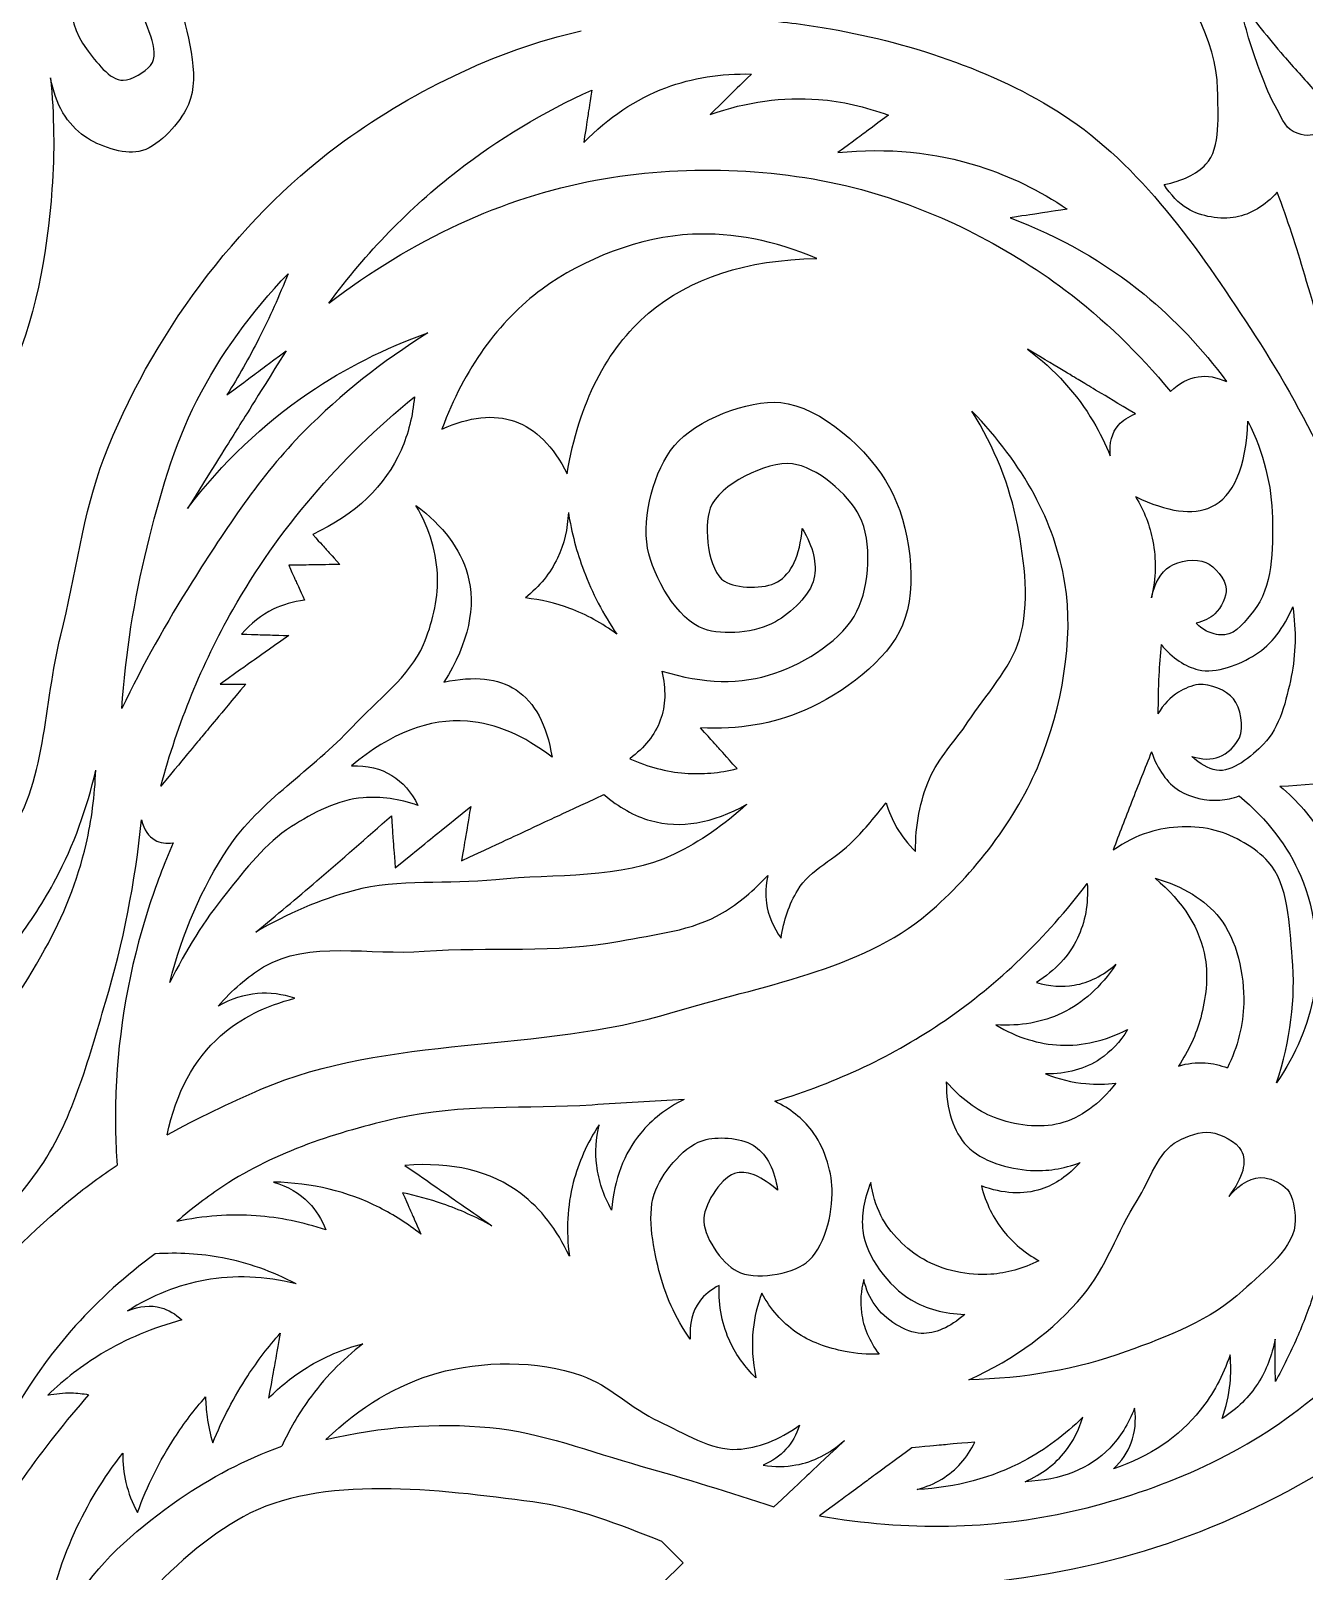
# Model space of a CAD drawing. Header units: millimetres. Extents: x -234 to 187, y -256 to 277.
# Drawn here: x -179.1 to -121.2, y -21 to 49.1 of the extents above; entities that cross this region are included whole.
import ezdxf

# ---------------------------------------------------------------- set-up
doc = ezdxf.new("R2010")
doc.units = ezdxf.units.MM
doc.linetypes.add('K5LT32769', pattern=[0])

msp = doc.modelspace()

# ---------------------------------------------------------------- linework, layer by layer
at = {"color": 30, "linetype": 'K5LT32769', "true_color": 0xff8000}
for p in [(-150.371, -19.657), (-156.816, -27.896)]:
    msp.add_line(p, (-149.41, -20.634), dxfattribs=at)
for points, knots in [([(-188.424, 119.702), (-188.909, 116.268), (-188.48, 113.328), (-187.137, 110.883), (-185.843, 108.525), (-183.114, 106.648), (-180.707, 105.187), (-178.23, 103.683), (-174.555, 103.785), (-172.438, 102.063), (-169.445, 99.628), (-167.97, 94.645), (-167.294, 90.671), (-166.615, 86.684), (-167.142, 81.968), (-168.396, 78.177), (-170.48, 71.877), (-177.767, 67.874), (-181.993, 62.376), (-187.695, 54.956), (-194.013, 47.436), (-197.427, 38.857), (-200.012, 32.36), (-201.79, 25.053), (-202.204, 18.095), (-202.753, 8.851), (-201.405, -1.542), (-197.611, -9.834), (-195.285, -14.915), (-191.49, -19.443), (-187.422, -23.749)], [0, 0, 0, 0, 1, 1, 1, 2, 2, 2, 3, 3, 3, 4, 4, 4, 5, 5, 5, 6, 6, 6, 7, 7, 7, 8, 8, 8, 9, 9, 9, 10, 10, 10, 10]), ([(-127.526, 42.079), (-126.694, 42.238), (-126.061, 42.545), (-125.627, 42.999), (-124.916, 43.742), (-125.086, 45.291), (-125.093, 46.411), (-125.106, 48.698), (-126.68, 50.834), (-127.437, 53.058), (-128.057, 54.883), (-128.598, 56.734), (-129.247, 58.548), (-129.807, 60.113), (-130.758, 61.593), (-131.027, 63.207), (-131.24, 64.484), (-131.25, 65.8), (-131.057, 67.154)], [0, 0, 0, 0, 1, 1, 1, 2, 2, 2, 3, 3, 3, 4, 4, 4, 5, 5, 5, 6, 6, 6, 6]), ([(-116.287, 66.993), (-114.702, 65.52), (-113.171, 64.014), (-111.912, 62.376), (-106.209, 54.956), (-99.892, 47.436), (-96.478, 38.857), (-93.893, 32.36), (-92.114, 25.053), (-91.701, 18.095), (-91.151, 8.851), (-92.5, -1.542), (-96.294, -9.834), (-99.904, -17.72), (-107.052, -24.272), (-113.266, -30.732), (-115.373, -32.922), (-117.738, -34.878), (-119.779, -37.128), (-121.774, -39.329), (-124.044, -41.503), (-125.39, -44.069), (-127.203, -47.525), (-127.708, -51.849), (-127.975, -55.81), (-128.2, -59.148), (-128.216, -62.71), (-127.384, -65.926), (-126.66, -68.727), (-125.643, -71.908), (-123.766, -73.975), (-121.825, -76.111), (-118.157, -76.545), (-115.791, -78.405), (-113.815, -79.959), (-111.699, -81.728), (-110.475, -83.869), (-109.338, -85.858), (-108.673, -88.122), (-108.481, -90.663)], [0, 0, 0, 0, 1, 1, 1, 2, 2, 2, 3, 3, 3, 4, 4, 4, 5, 5, 5, 6, 6, 6, 7, 7, 7, 8, 8, 8, 9, 9, 9, 10, 10, 10, 11, 11, 11, 12, 12, 12, 13, 13, 13, 13]), ([(-177.054, 57.968), (-177.01, 56.697), (-176.797, 55.486), (-176.413, 54.335), (-175.943, 52.928), (-174.714, 51.793), (-174.241, 50.383), (-173.932, 49.461), (-173.118, 48.127), (-173.635, 47.498), (-173.884, 47.196), (-174.488, 46.839), (-174.882, 46.822), (-175.492, 46.795), (-176.126, 47.699), (-176.555, 48.246), (-177.606, 49.583), (-177.36, 51.774), (-177.41, 53.552), (-177.451, 55.017), (-177.332, 56.489), (-177.054, 57.968)], [0, 0, 0, 0, 1, 1, 1, 2, 2, 2, 3, 3, 3, 4, 4, 4, 5, 5, 5, 6, 6, 6, 7, 7, 7, 7]), ([(-174.057, 54.019), (-173.232, 52.825), (-172.644, 51.571), (-172.294, 50.258), (-171.89, 48.745), (-171.314, 46.739), (-172.027, 45.48), (-172.453, 44.728), (-173.343, 43.746), (-174.164, 43.581), (-174.898, 43.434), (-175.986, 43.826), (-176.627, 44.264), (-177.436, 44.817), (-177.957, 45.707), (-178.191, 46.932)], [0, 0, 0, 0, 1, 1, 1, 2, 2, 2, 3, 3, 3, 4, 4, 4, 5, 5, 5, 5]), ([(-124.101, 50.412), (-123.892, 49.413), (-123.612, 48.44), (-123.259, 47.493), (-123.027, 46.869), (-122.8, 46.23), (-122.469, 45.655), (-122.235, 45.247), (-122.049, 44.678), (-121.662, 44.488), (-121.385, 44.351), (-120.911, 44.237), (-120.649, 44.385), (-120.48, 44.48), (-120.331, 44.708), (-120.237, 44.9), (-120.132, 45.115), (-120.042, 45.403), (-120.082, 45.621), (-120.134, 45.898), (-120.481, 46.104), (-120.683, 46.342), (-121.142, 46.884), (-121.631, 47.4), (-122.092, 47.939), (-122.781, 48.747), (-123.451, 49.571), (-124.101, 50.412)], [0, 0, 0, 0, 1, 1, 1, 2, 2, 2, 3, 3, 3, 4, 4, 4, 5, 5, 5, 6, 6, 6, 7, 7, 7, 8, 8, 8, 9, 9, 9, 9]), ([(-186.905, 13.757), (-187.576, 12.967), (-187.875, 12.212), (-187.802, 11.493), (-187.731, 10.789), (-187.114, 9.899), (-186.52, 9.484), (-185.841, 9.009), (-184.646, 8.929), (-183.828, 9.057), (-182.384, 9.283), (-181.177, 11.034), (-180.239, 12.262), (-178.358, 14.725), (-178.515, 18.461), (-177.718, 21.577), (-177.031, 24.261), (-176.728, 27.113), (-175.752, 29.654), (-173.67, 35.071), (-169.73, 40.421), (-165.126, 43.84), (-161.947, 46.201), (-157.951, 48.201), (-154.042, 49.072)], [0, 0, 0, 0, 1, 1, 1, 2, 2, 2, 3, 3, 3, 4, 4, 4, 5, 5, 5, 6, 6, 6, 7, 7, 7, 8, 8, 8, 8]), ([(-145.87, 49.563), (-144.795, 49.479), (-143.732, 49.343), (-142.702, 49.161), (-138.942, 48.497), (-134.918, 47.158), (-131.81, 45.039), (-128.352, 42.68), (-125.722, 38.797), (-123.38, 35.193), (-122.137, 33.279), (-121.026, 31.275), (-120.047, 29.179)], [0, 0, 0, 0, 1, 1, 1, 2, 2, 2, 3, 3, 3, 4, 4, 4, 4]), ([(-153.93, 43.989), (-152.808, 45.137), (-151.561, 45.967), (-150.191, 46.482), (-148.99, 46.932), (-147.695, 47.14), (-146.304, 47.105)], [0, 0, 0, 0, 1, 1, 1, 2, 2, 2, 2]), ([(-178.191, 46.932), (-178.021, 45.231), (-177.997, 43.544), (-178.122, 41.872), (-178.342, 38.93), (-178.875, 35.802), (-180.152, 33.183), (-181.198, 31.039), (-182.711, 28.922), (-184.496, 27.308), (-185.582, 26.325), (-187.134, 25.815), (-188.129, 24.744), (-188.763, 24.06), (-189.441, 23.29), (-189.767, 22.429), (-190.036, 21.718), (-190.154, 20.947), (-190.123, 20.114)], [0, 0, 0, 0, 1, 1, 1, 2, 2, 2, 3, 3, 3, 4, 4, 4, 5, 5, 5, 6, 6, 6, 6]), ([(-165.528, 36.677), (-163.819, 38.991), (-161.868, 41), (-159.674, 42.702), (-157.812, 44.148), (-155.775, 45.373), (-153.563, 46.377)], [0, 0, 0, 0, 1, 1, 1, 2, 2, 2, 2]), ([(-148.173, 45.265), (-146.516, 45.849), (-144.874, 46.077), (-143.247, 45.948), (-142.182, 45.863), (-141.124, 45.626), (-140.072, 45.235)], [0, 0, 0, 0, 1, 1, 1, 2, 2, 2, 2]), ([(-142.367, 43.529), (-140.101, 43.76), (-137.957, 43.553), (-135.937, 42.911), (-134.543, 42.468), (-133.208, 41.816), (-131.931, 40.957)], [0, 0, 0, 0, 1, 1, 1, 2, 2, 2, 2]), ([(-165.528, 36.677), (-161.696, 39.605), (-157.651, 41.471), (-153.392, 42.275), (-149.536, 43.003), (-145.107, 42.875), (-141.299, 41.848), (-138.046, 40.97), (-134.746, 39.328), (-132.027, 37.275), (-130.278, 35.956), (-128.682, 34.417), (-127.241, 32.66)], [0, 0, 0, 0, 1, 1, 1, 2, 2, 2, 3, 3, 3, 4, 4, 4, 4]), ([(-122.377, 41.729), (-122.958, 41.1), (-123.587, 40.722), (-124.262, 40.595), (-124.946, 40.466), (-125.852, 40.613), (-126.458, 40.981), (-126.873, 41.234), (-127.23, 41.6), (-127.526, 42.079)], [0, 0, 0, 0, 1, 1, 1, 2, 2, 2, 3, 3, 3, 3]), ([(-120.047, 29.179), (-119.863, 30.549), (-119.838, 31.903), (-119.973, 33.242), (-120.133, 34.836), (-120.677, 36.407), (-121.13, 37.96), (-121.501, 39.229), (-121.916, 40.485), (-122.377, 41.729)], [0, 0, 0, 0, 1, 1, 1, 2, 2, 2, 3, 3, 3, 3]), ([(-134.536, 40.566), (-132.263, 39.709), (-130.23, 38.548), (-128.436, 37.083), (-127.04, 35.943), (-125.789, 34.619), (-124.683, 33.11)], [0, 0, 0, 0, 1, 1, 1, 2, 2, 2, 2]), ([(-143.328, 38.712), (-145.251, 39.534), (-147.138, 39.902), (-148.99, 39.816), (-151.326, 39.707), (-153.966, 38.704), (-155.827, 37.323), (-157.831, 35.836), (-159.35, 33.711), (-160.385, 30.949)], [0, 0, 0, 0, 1, 1, 1, 2, 2, 2, 3, 3, 3, 3]), ([(-154.688, 28.919), (-154.139, 32.153), (-152.904, 34.587), (-150.984, 36.219), (-149.095, 37.825), (-146.543, 38.656), (-143.328, 38.712)], [0, 0, 0, 0, 1, 1, 1, 2, 2, 2, 2]), ([(-174.947, 18.237), (-174.775, 20.739), (-174.39, 23.189), (-173.794, 25.587), (-173.229, 27.856), (-172.59, 30.188), (-171.529, 32.253), (-170.458, 34.336), (-169.077, 36.259), (-167.384, 38.022)], [0, 0, 0, 0, 1, 1, 1, 2, 2, 2, 3, 3, 3, 3]), ([(-167.384, 38.022), (-167.778, 37.015), (-168.22, 36.032), (-168.708, 35.073), (-169.154, 34.199), (-169.638, 33.344), (-170.161, 32.509)], [0, 0, 0, 0, 1, 1, 1, 2, 2, 2, 2]), ([(-161.017, 35.33), (-163.102, 34.032), (-164.982, 32.537), (-166.657, 30.843), (-168.638, 28.841), (-170.225, 26.4), (-171.742, 24.006), (-172.917, 22.152), (-173.986, 20.229), (-174.947, 18.237)], [0, 0, 0, 0, 1, 1, 1, 2, 2, 2, 3, 3, 3, 3]), ([(-171.956, 27.339), (-170.358, 29.43), (-168.52, 31.182), (-166.444, 32.595), (-164.787, 33.722), (-162.978, 34.634), (-161.017, 35.33)], [0, 0, 0, 0, 1, 1, 1, 2, 2, 2, 2]), ([(-133.739, 34.588), (-132.493, 33.652), (-131.494, 32.549), (-130.74, 31.279), (-130.45, 30.788), (-130.195, 30.273), (-129.978, 29.733)], [0, 0, 0, 0, 1, 1, 1, 2, 2, 2, 2]), ([(-127.241, 32.66), (-126.843, 33.04), (-126.424, 33.264), (-125.984, 33.333), (-125.569, 33.397), (-125.135, 33.323), (-124.683, 33.11)], [0, 0, 0, 0, 1, 1, 1, 2, 2, 2, 2]), ([(-173.17, 14.707), (-172.396, 17.576), (-171.304, 20.253), (-169.894, 22.736), (-167.825, 26.381), (-165.071, 29.609), (-161.633, 32.421)], [0, 0, 0, 0, 1, 1, 1, 2, 2, 2, 2]), ([(-161.633, 32.421), (-161.711, 31.542), (-161.913, 30.735), (-162.238, 30), (-162.964, 28.36), (-164.305, 27.078), (-166.262, 26.154)], [0, 0, 0, 0, 1, 1, 1, 2, 2, 2, 2]), ([(-143.992, 26.43), (-143.484, 25.584), (-143.306, 24.822), (-143.457, 24.145), (-143.627, 23.387), (-144.497, 22.588), (-145.208, 22.187), (-146.097, 21.685), (-147.581, 21.543), (-148.472, 21.86), (-149.689, 22.293), (-150.765, 24.208), (-151.024, 25.54), (-151.303, 26.971), (-150.733, 29.102), (-149.808, 30.199), (-148.805, 31.387), (-146.474, 32.286), (-144.971, 32.157), (-143.161, 32.003), (-140.94, 29.984), (-140.015, 28.3), (-139.089, 26.612), (-138.703, 23.758), (-139.422, 22.038), (-140.1, 20.416), (-142.156, 18.911), (-143.903, 18.151), (-145.311, 17.538), (-146.883, 17.274), (-148.62, 17.358)], [0, 0, 0, 0, 1, 1, 1, 2, 2, 2, 3, 3, 3, 4, 4, 4, 5, 5, 5, 6, 6, 6, 7, 7, 7, 8, 8, 8, 9, 9, 9, 10, 10, 10, 10]), ([(-172.884, -1.162), (-171.489, -0.389), (-170.044, 0.298), (-168.618, 0.915), (-162.854, 3.407), (-155.917, 2.566), (-149.859, 4.419), (-145.916, 5.625), (-141.31, 6.325), (-138.279, 8.906), (-136.19, 10.684), (-134.229, 13.222), (-133.194, 15.786), (-132.196, 18.255), (-131.61, 21.373), (-132.04, 23.947), (-132.503, 26.724), (-133.913, 29.331), (-136.27, 31.767)], [0, 0, 0, 0, 1, 1, 1, 2, 2, 2, 3, 3, 3, 4, 4, 4, 5, 5, 5, 6, 6, 6, 6]), ([(-160.385, 30.949), (-159.123, 31.516), (-158.019, 31.635), (-157.073, 31.305), (-156.116, 30.97), (-155.32, 30.175), (-154.688, 28.919)], [0, 0, 0, 0, 1, 1, 1, 2, 2, 2, 2]), ([(-138.836, 11.734), (-138.843, 12.928), (-138.632, 14.032), (-138.203, 15.046), (-137.806, 15.983), (-137.021, 16.758), (-136.452, 17.627), (-135.642, 18.865), (-134.517, 20.037), (-134.108, 21.396), (-133.628, 22.986), (-133.871, 24.918), (-134.197, 26.589), (-134.547, 28.384), (-135.238, 30.11), (-136.27, 31.767)], [0, 0, 0, 0, 1, 1, 1, 2, 2, 2, 3, 3, 3, 4, 4, 4, 5, 5, 5, 5]), ([(-129.978, 29.733), (-130.026, 30.325), (-129.902, 30.792), (-129.607, 31.134), (-129.417, 31.354), (-129.156, 31.523), (-128.825, 31.64)], [0, 0, 0, 0, 1, 1, 1, 2, 2, 2, 2]), ([(-128.822, 27.878), (-127.366, 27.174), (-126.22, 27.019), (-125.384, 27.411), (-124.361, 27.891), (-123.803, 29.194), (-123.712, 31.319)], [0, 0, 0, 0, 1, 1, 1, 2, 2, 2, 2]), ([(-123.712, 31.319), (-122.996, 29.857), (-122.625, 28.387), (-122.599, 26.909), (-122.574, 25.504), (-122.583, 23.73), (-123.461, 22.671), (-123.805, 22.256), (-124.248, 21.632), (-124.766, 21.589), (-125.001, 21.57), (-125.293, 21.626), (-125.522, 21.726), (-125.723, 21.815), (-125.906, 21.947), (-126.071, 22.121)], [0, 0, 0, 0, 1, 1, 1, 2, 2, 2, 3, 3, 3, 4, 4, 4, 5, 5, 5, 5]), ([(-150.379, 19.945), (-148.485, 19.353), (-146.771, 19.319), (-145.238, 19.842), (-143.842, 20.319), (-142.12, 21.399), (-141.499, 22.661), (-140.924, 23.829), (-140.796, 25.844), (-141.38, 26.994), (-141.902, 28.02), (-143.362, 29.246), (-144.437, 29.368), (-145.616, 29.502), (-147.775, 28.422), (-148.176, 27.35), (-148.495, 26.496), (-148.274, 24.494), (-147.523, 24.026), (-146.99, 23.694), (-145.701, 23.658), (-145.119, 23.997), (-144.47, 24.374), (-144.094, 25.185), (-143.992, 26.43)], [0, 0, 0, 0, 1, 1, 1, 2, 2, 2, 3, 3, 3, 4, 4, 4, 5, 5, 5, 6, 6, 6, 7, 7, 7, 8, 8, 8, 8]), ([(-172.758, 5.774), (-172.198, 8.033), (-171.314, 10.07), (-170.109, 11.885), (-168.681, 14.034), (-166.249, 15.466), (-164.468, 17.397), (-163.346, 18.614), (-161.848, 19.678), (-161.221, 21.158), (-160.834, 22.069), (-160.558, 23.161), (-160.58, 24.149), (-160.604, 25.271), (-160.931, 26.382), (-161.562, 27.482)], [0, 0, 0, 0, 1, 1, 1, 2, 2, 2, 3, 3, 3, 4, 4, 4, 5, 5, 5, 5]), ([(-161.562, 27.482), (-160.319, 26.54), (-159.538, 25.498), (-159.219, 24.355), (-158.809, 22.884), (-159.165, 21.246), (-160.288, 19.441)], [0, 0, 0, 0, 1, 1, 1, 2, 2, 2, 2]), ([(-128.822, 27.878), (-128.434, 27.227), (-128.173, 26.554), (-128.039, 25.858), (-127.88, 25.031), (-127.901, 24.172), (-128.101, 23.282)], [0, 0, 0, 0, 1, 1, 1, 2, 2, 2, 2]), ([(-154.63, 27.163), (-154.659, 26.403), (-154.824, 25.709), (-155.124, 25.082), (-155.451, 24.399), (-155.939, 23.794), (-156.587, 23.268)], [0, 0, 0, 0, 1, 1, 1, 2, 2, 2, 2]), ([(-154.63, 27.163), (-154.483, 26.243), (-154.25, 25.357), (-153.929, 24.505), (-153.549, 23.496), (-153.048, 22.534), (-152.425, 21.62)], [0, 0, 0, 0, 1, 1, 1, 2, 2, 2, 2]), ([(-128.101, 23.282), (-127.958, 23.958), (-127.682, 24.429), (-127.273, 24.697), (-126.86, 24.969), (-126.064, 25.085), (-125.625, 24.886), (-125.223, 24.705), (-124.722, 24.118), (-124.697, 23.684), (-124.678, 23.329), (-124.928, 22.82), (-125.213, 22.551), (-125.432, 22.343), (-125.718, 22.2), (-126.071, 22.121)], [0, 0, 0, 0, 1, 1, 1, 2, 2, 2, 3, 3, 3, 4, 4, 4, 5, 5, 5, 5]), ([(-166.631, 23.167), (-167.144, 23.104), (-167.618, 22.967), (-168.053, 22.755), (-168.593, 22.492), (-169.074, 22.114), (-169.496, 21.621)], [0, 0, 0, 0, 1, 1, 1, 2, 2, 2, 2]), ([(-152.425, 21.62), (-153.096, 22.123), (-153.811, 22.514), (-154.568, 22.795), (-155.21, 23.033), (-155.883, 23.191), (-156.587, 23.268)], [0, 0, 0, 0, 1, 1, 1, 2, 2, 2, 2]), ([(-127.662, 21.145), (-127.137, 20.524), (-126.572, 20.144), (-125.967, 20.003), (-125.171, 19.817), (-124.079, 20.228), (-123.368, 20.694), (-122.64, 21.171), (-122.076, 21.895), (-121.674, 22.865)], [0, 0, 0, 0, 1, 1, 1, 2, 2, 2, 3, 3, 3, 3]), ([(-121.674, 22.865), (-121.513, 21.771), (-121.536, 20.716), (-121.742, 19.698), (-121.959, 18.631), (-122.266, 17.366), (-123.002, 16.621), (-123.545, 16.072), (-124.435, 15.306), (-125.148, 15.434), (-125.521, 15.501), (-125.893, 15.71), (-126.265, 16.063)], [0, 0, 0, 0, 1, 1, 1, 2, 2, 2, 3, 3, 3, 4, 4, 4, 4]), ([(-127.662, 21.145), (-127.706, 20.678), (-127.741, 20.211), (-127.765, 19.744), (-127.795, 19.161), (-127.808, 18.577), (-127.806, 17.992)], [0, 0, 0, 0, 1, 1, 1, 2, 2, 2, 2]), ([(-160.288, 19.441), (-158.916, 19.736), (-157.824, 19.618), (-157.011, 19.085), (-156.155, 18.524), (-155.609, 17.503), (-155.373, 16.023)], [0, 0, 0, 0, 1, 1, 1, 2, 2, 2, 2]), ([(-150.379, 19.945), (-150.181, 19.116), (-150.204, 18.368), (-150.45, 17.702), (-150.694, 17.04), (-151.157, 16.458), (-151.839, 15.957)], [0, 0, 0, 0, 1, 1, 1, 2, 2, 2, 2]), ([(-126.265, 16.063), (-125.793, 15.907), (-125.378, 15.897), (-125.02, 16.035), (-124.656, 16.174), (-124.256, 16.565), (-124.104, 16.908), (-123.887, 17.394), (-124.048, 18.278), (-124.376, 18.682), (-124.689, 19.068), (-125.432, 19.379), (-125.964, 19.326), (-126.264, 19.296), (-126.598, 19.146), (-126.866, 18.983), (-127.245, 18.751), (-127.558, 18.421), (-127.806, 17.992)], [0, 0, 0, 0, 1, 1, 1, 2, 2, 2, 3, 3, 3, 4, 4, 4, 5, 5, 5, 6, 6, 6, 6]), ([(-155.373, 16.023), (-156.648, 17.014), (-157.929, 17.56), (-159.219, 17.661), (-160.962, 17.797), (-162.719, 17.12), (-164.489, 15.631)], [0, 0, 0, 0, 1, 1, 1, 2, 2, 2, 2]), ([(-128.096, 16.269), (-128.405, 15.51), (-128.708, 14.749), (-129.007, 13.985), (-129.292, 13.255), (-129.572, 12.522), (-129.848, 11.787)], [0, 0, 0, 0, 1, 1, 1, 2, 2, 2, 2]), ([(-128.096, 16.269), (-127.825, 15.452), (-127.401, 14.863), (-126.826, 14.501), (-126.327, 14.187), (-125.602, 14.027), (-124.988, 14.071), (-124.697, 14.092), (-124.405, 14.155), (-124.112, 14.26)], [0, 0, 0, 0, 1, 1, 1, 2, 2, 2, 3, 3, 3, 3]), ([(-198.257, 1.325), (-197.944, 1.552), (-197.62, 1.756), (-197.284, 1.938), (-195.898, 2.688), (-194.131, 3.037), (-192.548, 3.042), (-191.103, 3.047), (-189.634, 2.095), (-188.203, 2.152), (-186.676, 2.212), (-184.997, 2.768), (-183.681, 3.54), (-182.118, 4.457), (-180.918, 6.109), (-179.799, 7.6), (-179.117, 8.51), (-178.477, 9.479), (-177.948, 10.484), (-177.134, 12.031), (-176.528, 13.68), (-176.131, 15.434)], [0, 0, 0, 0, 1, 1, 1, 2, 2, 2, 3, 3, 3, 4, 4, 4, 5, 5, 5, 6, 6, 6, 7, 7, 7, 7]), ([(-185.236, 2.448), (-185.406, 2.065), (-185.436, 1.769), (-185.325, 1.558), (-185.194, 1.31), (-184.664, 1.207), (-184.345, 1.172), (-183.612, 1.092), (-182.906, 1.942), (-182.268, 2.419), (-180.637, 3.638), (-179.43, 5.499), (-178.44, 7.285), (-177.62, 8.765), (-176.952, 10.408), (-176.571, 12.063), (-176.318, 13.159), (-176.172, 14.283), (-176.131, 15.434)], [0, 0, 0, 0, 1, 1, 1, 2, 2, 2, 3, 3, 3, 4, 4, 4, 5, 5, 5, 6, 6, 6, 6]), ([(-164.489, 15.631), (-163.778, 15.652), (-163.168, 15.506), (-162.659, 15.193), (-162.17, 14.893), (-161.774, 14.439), (-161.472, 13.833)], [0, 0, 0, 0, 1, 1, 1, 2, 2, 2, 2]), ([(-151.839, 15.957), (-151.014, 15.583), (-150.175, 15.363), (-149.324, 15.297), (-148.544, 15.237), (-147.754, 15.306), (-146.952, 15.503)], [0, 0, 0, 0, 1, 1, 1, 2, 2, 2, 2]), ([(-122.258, 14.707), (-120.214, 14.816), (-118.19, 15.039), (-116.188, 15.377), (-115.549, 15.484), (-114.906, 15.592), (-114.263, 15.707)], [0, 0, 0, 0, 1, 1, 1, 2, 2, 2, 2]), ([(-161.472, 13.833), (-162.326, 14.127), (-163.159, 14.242), (-163.969, 14.179), (-165.1, 14.09), (-166.267, 13.487), (-167.233, 12.868), (-168.401, 12.12), (-169.321, 10.927), (-170.201, 9.827), (-171.193, 8.586), (-172.045, 7.235), (-172.758, 5.774)], [0, 0, 0, 0, 1, 1, 1, 2, 2, 2, 3, 3, 3, 4, 4, 4, 4]), ([(-153.014, 14.327), (-152.338, 13.743), (-151.629, 13.348), (-150.888, 13.14), (-149.536, 12.762), (-148.077, 13.009), (-146.511, 13.882)], [0, 0, 0, 0, 1, 1, 1, 2, 2, 2, 2]), ([(-124.112, 14.26), (-122.826, 13.188), (-121.891, 11.973), (-121.309, 10.617), (-120.625, 9.023), (-120.42, 6.965), (-120.716, 5.246), (-120.956, 3.854), (-121.519, 2.509), (-122.407, 1.21)], [0, 0, 0, 0, 1, 1, 1, 2, 2, 2, 3, 3, 3, 3]), ([(-122.258, 14.707), (-121.453, 14.039), (-120.81, 13.284), (-120.327, 12.443), (-119.709, 11.365), (-119.355, 10.145), (-119.264, 8.783)], [0, 0, 0, 0, 1, 1, 1, 2, 2, 2, 2]), ([(-146.511, 13.882), (-147.542, 12.937), (-148.647, 12.178), (-149.824, 11.607), (-152.225, 10.442), (-155.221, 10.732), (-157.935, 10.445), (-160.088, 10.217), (-162.35, 10.507), (-164.414, 9.95), (-165.942, 9.538), (-167.418, 8.912), (-168.841, 8.071)], [0, 0, 0, 0, 1, 1, 1, 2, 2, 2, 3, 3, 3, 4, 4, 4, 4]), ([(-168.841, 8.071), (-167.91, 8.837), (-166.987, 9.612), (-166.071, 10.395), (-164.93, 11.371), (-163.801, 12.36), (-162.683, 13.363)], [0, 0, 0, 0, 1, 1, 1, 2, 2, 2, 2]), ([(-144.95, 7.784), (-144.832, 8.607), (-144.58, 9.339), (-144.194, 9.982), (-143.635, 10.915), (-142.447, 11.407), (-141.67, 12.215), (-141.142, 12.764), (-140.644, 13.342), (-140.176, 13.949)], [0, 0, 0, 0, 1, 1, 1, 2, 2, 2, 3, 3, 3, 3]), ([(-140.176, 13.949), (-140.057, 13.553), (-139.897, 13.181), (-139.695, 12.833), (-139.463, 12.434), (-139.177, 12.068), (-138.836, 11.734)], [0, 0, 0, 0, 1, 1, 1, 2, 2, 2, 2]), ([(-182.919, -6.963), (-181.272, -5.758), (-179.893, -4.375), (-178.783, -2.815), (-177.211, -0.607), (-176.471, 2.24), (-175.685, 4.877), (-174.883, 7.566), (-174.336, 10.332), (-174.047, 13.174)], [0, 0, 0, 0, 1, 1, 1, 2, 2, 2, 3, 3, 3, 3]), ([(-174.047, 13.174), (-173.934, 12.72), (-173.729, 12.412), (-173.433, 12.25), (-173.208, 12.127), (-172.931, 12.087), (-172.602, 12.131)], [0, 0, 0, 0, 1, 1, 1, 2, 2, 2, 2]), ([(-122.407, 1.21), (-121.775, 3.134), (-121.537, 5.033), (-121.695, 6.908), (-121.819, 8.377), (-121.857, 10.241), (-122.793, 11.27), (-123.374, 11.909), (-124.333, 12.461), (-125.197, 12.694), (-126.132, 12.948), (-127.282, 12.9), (-128.223, 12.605), (-128.789, 12.428), (-129.331, 12.156), (-129.848, 11.787)], [0, 0, 0, 0, 1, 1, 1, 2, 2, 2, 3, 3, 3, 4, 4, 4, 5, 5, 5, 5]), ([(-172.602, 12.131), (-173.03, 11.156), (-173.405, 10.167), (-173.729, 9.163), (-174.599, 6.468), (-175.106, 3.593), (-175.213, 0.766), (-175.255, -0.333), (-175.238, -1.434), (-175.163, -2.541)], [0, 0, 0, 0, 1, 1, 1, 2, 2, 2, 3, 3, 3, 3]), ([(-170.557, 4.7), (-169.927, 5.43), (-169.239, 6.023), (-168.492, 6.48), (-166.482, 7.708), (-163.629, 7.005), (-161.192, 7.192), (-158.23, 7.42), (-155.191, 7.09), (-152.289, 7.655), (-150.715, 7.962), (-148.978, 8.123), (-147.625, 8.937), (-146.874, 9.388), (-146.186, 9.958), (-145.559, 10.646)], [0, 0, 0, 0, 1, 1, 1, 2, 2, 2, 3, 3, 3, 4, 4, 4, 5, 5, 5, 5]), ([(-145.559, 10.646), (-145.657, 10.211), (-145.677, 9.789), (-145.619, 9.381), (-145.541, 8.823), (-145.318, 8.291), (-144.95, 7.784)], [0, 0, 0, 0, 1, 1, 1, 2, 2, 2, 2]), ([(-127.94, 10.52), (-126.654, 10.148), (-125.675, 9.545), (-125.003, 8.71), (-124.216, 7.732), (-123.873, 6.124), (-123.905, 4.822), (-123.928, 3.846), (-124.175, 2.867), (-124.646, 1.884)], [0, 0, 0, 0, 1, 1, 1, 2, 2, 2, 3, 3, 3, 3]), ([(-127.94, 10.52), (-126.644, 9.435), (-125.882, 8.218), (-125.655, 6.87), (-125.513, 6.022), (-125.631, 5.027), (-125.863, 4.169), (-126.07, 3.404), (-126.406, 2.672), (-126.872, 1.973)], [0, 0, 0, 0, 1, 1, 1, 2, 2, 2, 3, 3, 3, 3]), ([(-145.239, 0.37), (-142.402, 1.227), (-139.82, 2.454), (-137.494, 4.05), (-135.057, 5.722), (-132.901, 7.799), (-131.025, 10.282)], [0, 0, 0, 0, 1, 1, 1, 2, 2, 2, 2]), ([(-131.025, 10.282), (-130.969, 9.349), (-131.118, 8.518), (-131.47, 7.789), (-131.853, 6.997), (-132.476, 6.324), (-133.339, 5.771)], [0, 0, 0, 0, 1, 1, 1, 2, 2, 2, 2]), ([(-129.719, 6.602), (-130.4, 5.574), (-131.221, 4.833), (-132.182, 4.376), (-133.063, 3.958), (-134.062, 3.78), (-135.179, 3.842)], [0, 0, 0, 0, 1, 1, 1, 2, 2, 2, 2]), ([(-133.339, 5.771), (-132.739, 5.598), (-132.165, 5.559), (-131.618, 5.652), (-130.945, 5.767), (-130.312, 6.084), (-129.719, 6.602)], [0, 0, 0, 0, 1, 1, 1, 2, 2, 2, 2]), ([(-172.884, -1.162), (-172.482, 0.762), (-171.671, 2.265), (-170.45, 3.346), (-169.547, 4.147), (-168.419, 4.716), (-167.067, 5.056)], [0, 0, 0, 0, 1, 1, 1, 2, 2, 2, 2]), ([(-167.067, 5.056), (-167.648, 5.245), (-168.218, 5.316), (-168.777, 5.269), (-169.383, 5.218), (-169.977, 5.029), (-170.557, 4.7)], [0, 0, 0, 0, 1, 1, 1, 2, 2, 2, 2]), ([(-135.179, 3.842), (-134.21, 3.268), (-133.231, 2.962), (-132.241, 2.922), (-131.233, 2.882), (-130.214, 3.119), (-129.185, 3.634)], [0, 0, 0, 0, 1, 1, 1, 2, 2, 2, 2]), ([(-129.185, 3.634), (-129.529, 3.072), (-129.945, 2.627), (-130.431, 2.299), (-131.12, 1.836), (-131.951, 1.608), (-132.924, 1.617)], [0, 0, 0, 0, 1, 1, 1, 2, 2, 2, 2]), ([(-126.872, 1.973), (-126.462, 2.097), (-126.057, 2.145), (-125.656, 2.117), (-125.316, 2.094), (-124.98, 2.016), (-124.646, 1.884)], [0, 0, 0, 0, 1, 1, 1, 2, 2, 2, 2]), ([(-132.924, 1.617), (-132.321, 1.374), (-131.708, 1.226), (-131.084, 1.171), (-130.634, 1.132), (-130.179, 1.142), (-129.719, 1.201)], [0, 0, 0, 0, 1, 1, 1, 2, 2, 2, 2]), ([(-137.435, 1.261), (-137.441, -0.025), (-137.124, -1.005), (-136.485, -1.677), (-135.847, -2.349), (-134.597, -2.711), (-133.606, -2.775), (-132.872, -2.823), (-132.12, -2.704), (-131.351, -2.419)], [0, 0, 0, 0, 1, 1, 1, 2, 2, 2, 3, 3, 3, 3]), ([(-129.719, 1.201), (-130.47, 0.225), (-131.321, -0.389), (-132.271, -0.639), (-133.171, -0.875), (-134.35, -0.723), (-135.239, -0.372), (-136.055, -0.049), (-136.787, 0.495), (-137.435, 1.261)], [0, 0, 0, 0, 1, 1, 1, 2, 2, 2, 3, 3, 3, 3]), ([(-149.365, 0.456), (-150.761, 0.373), (-152.157, 0.288), (-153.553, 0.2), (-156.502, 0.013), (-159.549, 0.247), (-162.398, -0.399), (-165.124, -1.016), (-167.96, -1.929), (-170.304, -3.475), (-171.045, -3.964), (-171.757, -4.506), (-172.44, -5.099)], [0, 0, 0, 0, 1, 1, 1, 2, 2, 2, 3, 3, 3, 4, 4, 4, 4]), ([(-149.365, 0.456), (-150.172, 0.049), (-150.832, -0.466), (-151.345, -1.089), (-152.107, -2.015), (-152.547, -3.178), (-152.663, -4.579)], [0, 0, 0, 0, 1, 1, 1, 2, 2, 2, 2]), ([(-145.109, -3.679), (-145.819, -3.059), (-146.434, -2.793), (-146.952, -2.881), (-147.614, -2.993), (-148.419, -4.241), (-148.471, -4.946), (-148.529, -5.732), (-147.667, -6.999), (-146.952, -7.367), (-146.16, -7.776), (-144.525, -7.515), (-143.806, -6.976), (-143.002, -6.372), (-142.589, -4.745), (-142.631, -3.628), (-142.664, -2.739), (-143.003, -1.674), (-143.557, -0.958), (-143.977, -0.415), (-144.537, 0.028), (-145.239, 0.37)], [0, 0, 0, 0, 1, 1, 1, 2, 2, 2, 3, 3, 3, 4, 4, 4, 5, 5, 5, 6, 6, 6, 7, 7, 7, 7]), ([(-104.757, 0.328), (-106.742, -3.745), (-109.544, -7.557), (-112.626, -10.595), (-116.642, -14.552), (-122.048, -17.96), (-127.394, -19.763), (-130.136, -20.688), (-133.136, -21.304), (-136.167, -21.579)], [0, 0, 0, 0, 1, 1, 1, 2, 2, 2, 3, 3, 3, 3]), ([(-153.232, -0.698), (-153.782, -1.538), (-154.173, -2.417), (-154.407, -3.333), (-154.679, -4.397), (-154.739, -5.513), (-154.585, -6.68)], [0, 0, 0, 0, 1, 1, 1, 2, 2, 2, 2]), ([(-152.663, -4.579), (-153.031, -3.922), (-153.256, -3.245), (-153.339, -2.549), (-153.411, -1.946), (-153.375, -1.329), (-153.232, -0.698)], [0, 0, 0, 0, 1, 1, 1, 2, 2, 2, 2]), ([(-149.086, -10.459), (-149.767, -9.464), (-150.241, -8.419), (-150.508, -7.326), (-150.792, -6.159), (-151.09, -4.691), (-150.652, -3.658), (-150.267, -2.748), (-149.306, -1.593), (-148.365, -1.371), (-147.704, -1.215), (-146.663, -1.305), (-146.119, -1.7), (-145.586, -2.087), (-145.25, -2.746), (-145.109, -3.679)], [0, 0, 0, 0, 1, 1, 1, 2, 2, 2, 3, 3, 3, 4, 4, 4, 5, 5, 5, 5]), ([(-136.412, -12.3), (-134.302, -11.353), (-132.569, -10.071), (-131.213, -8.455), (-130.172, -7.215), (-129.644, -5.539), (-128.756, -4.146), (-128.168, -3.225), (-127.82, -1.917), (-126.904, -1.439), (-126.472, -1.214), (-125.88, -0.986), (-125.408, -1.048), (-124.916, -1.112), (-124.226, -1.489), (-124.019, -1.867), (-123.741, -2.377), (-123.931, -3.077), (-124.589, -3.968)], [0, 0, 0, 0, 1, 1, 1, 2, 2, 2, 3, 3, 3, 4, 4, 4, 5, 5, 5, 6, 6, 6, 6]), ([(-186.91, -19.322), (-186.625, -17.799), (-186.22, -16.314), (-185.668, -14.939), (-184.004, -10.79), (-180.704, -6.898), (-177.207, -4.042), (-176.56, -3.513), (-175.874, -3.013), (-175.163, -2.541)], [0, 0, 0, 0, 1, 1, 1, 2, 2, 2, 3, 3, 3, 3]), ([(-154.585, -6.68), (-155.149, -5.465), (-155.885, -4.515), (-156.793, -3.831), (-158.16, -2.802), (-159.917, -2.375), (-162.064, -2.549)], [0, 0, 0, 0, 1, 1, 1, 2, 2, 2, 2]), ([(-143.211, -18.495), (-139.207, -19.182), (-135.373, -19.11), (-131.709, -18.281), (-128.115, -17.467), (-124.343, -15.921), (-121.418, -13.652), (-119.76, -12.366), (-117.927, -10.928), (-116.931, -9.094), (-116.395, -8.105), (-115.698, -6.944), (-115.756, -5.853), (-115.793, -5.169), (-116.02, -4.379), (-116.397, -3.788), (-116.683, -3.34), (-117.063, -2.949), (-117.537, -2.613)], [0, 0, 0, 0, 1, 1, 1, 2, 2, 2, 3, 3, 3, 4, 4, 4, 5, 5, 5, 6, 6, 6, 6]), ([(-131.351, -2.419), (-131.886, -3.015), (-132.476, -3.418), (-133.119, -3.627), (-133.938, -3.892), (-134.845, -3.844), (-135.84, -3.482)], [0, 0, 0, 0, 1, 1, 1, 2, 2, 2, 2]), ([(-161.34, -5.68), (-161.936, -5.205), (-162.563, -4.801), (-163.22, -4.469), (-164.677, -3.731), (-166.284, -3.343), (-168.042, -3.306)], [0, 0, 0, 0, 1, 1, 1, 2, 2, 2, 2]), ([(-168.042, -3.306), (-167.389, -3.499), (-166.853, -3.813), (-166.434, -4.246), (-166.107, -4.585), (-165.852, -4.997), (-165.668, -5.483)], [0, 0, 0, 0, 1, 1, 1, 2, 2, 2, 2]), ([(-140.868, -3.318), (-141.191, -4.095), (-141.313, -4.826), (-141.235, -5.513), (-141.099, -6.699), (-140.068, -8.047), (-139.03, -8.666), (-138.349, -9.071), (-137.539, -9.291), (-136.598, -9.325)], [0, 0, 0, 0, 1, 1, 1, 2, 2, 2, 3, 3, 3, 3]), ([(-133.222, -6.883), (-133.946, -7.244), (-134.674, -7.45), (-135.407, -7.501), (-136.422, -7.572), (-137.61, -7.327), (-138.477, -6.821), (-139.245, -6.373), (-140.01, -5.63), (-140.414, -4.822), (-140.642, -4.366), (-140.794, -3.864), (-140.868, -3.318)], [0, 0, 0, 0, 1, 1, 1, 2, 2, 2, 3, 3, 3, 4, 4, 4, 4]), ([(-124.589, -3.968), (-124.044, -3.334), (-123.498, -3.049), (-122.951, -3.113), (-122.607, -3.153), (-122.152, -3.381), (-121.918, -3.647), (-121.631, -3.976), (-121.574, -4.594), (-121.562, -5.036), (-121.529, -6.268), (-122.999, -7.353), (-123.948, -8.241), (-125.371, -9.572), (-127.397, -10.352), (-129.254, -11.018), (-131.509, -11.828), (-133.895, -12.255), (-136.412, -12.3)], [0, 0, 0, 0, 1, 1, 1, 2, 2, 2, 3, 3, 3, 4, 4, 4, 5, 5, 5, 6, 6, 6, 6]), ([(-135.84, -3.482), (-135.634, -4.273), (-135.298, -4.959), (-134.83, -5.543), (-134.403, -6.075), (-133.867, -6.522), (-133.222, -6.883)], [0, 0, 0, 0, 1, 1, 1, 2, 2, 2, 2]), ([(-158.111, -5.291), (-158.835, -4.894), (-159.583, -4.561), (-160.354, -4.294), (-160.946, -4.09), (-161.551, -3.923), (-162.17, -3.796)], [0, 0, 0, 0, 1, 1, 1, 2, 2, 2, 2]), ([(-165.668, -5.483), (-166.714, -5.131), (-167.769, -4.916), (-168.833, -4.84), (-170.024, -4.754), (-171.227, -4.84), (-172.44, -5.099)], [0, 0, 0, 0, 1, 1, 1, 2, 2, 2, 2]), ([(-173.428, -6.575), (-174.763, -7.552), (-175.969, -8.641), (-177.048, -9.839), (-178.584, -11.544), (-179.889, -13.559), (-180.876, -15.625), (-181.898, -17.764), (-182.623, -20.144), (-183.013, -22.48), (-183.442, -25.049), (-183.477, -27.783), (-183.132, -30.374), (-182.916, -31.992), (-182.187, -33.555), (-182.034, -35.181), (-181.923, -36.356), (-181.893, -37.573), (-182.034, -38.742), (-182.183, -39.978), (-182.489, -41.195), (-182.953, -42.392)], [0, 0, 0, 0, 1, 1, 1, 2, 2, 2, 3, 3, 3, 4, 4, 4, 5, 5, 5, 6, 6, 6, 7, 7, 7, 7]), ([(-167.018, -7.94), (-168.1, -7.368), (-169.218, -6.973), (-170.371, -6.753), (-171.364, -6.563), (-172.383, -6.504), (-173.428, -6.575)], [0, 0, 0, 0, 1, 1, 1, 2, 2, 2, 2]), ([(-167.018, -7.94), (-168.449, -7.585), (-169.829, -7.527), (-171.159, -7.766), (-172.376, -7.985), (-173.551, -8.452), (-174.683, -9.168)], [0, 0, 0, 0, 1, 1, 1, 2, 2, 2, 2]), ([(-147.767, -8.006), (-148.142, -8.196), (-148.437, -8.437), (-148.653, -8.728), (-148.991, -9.182), (-149.135, -9.759), (-149.086, -10.459)], [0, 0, 0, 0, 1, 1, 1, 2, 2, 2, 2]), ([(-146.098, -12.21), (-146.592, -11.729), (-146.977, -11.2), (-147.252, -10.623), (-147.626, -9.839), (-147.798, -8.967), (-147.767, -8.006)], [0, 0, 0, 0, 1, 1, 1, 2, 2, 2, 2]), ([(-145.83, -8.357), (-146.031, -8.9), (-146.161, -9.449), (-146.222, -10.005), (-146.3, -10.73), (-146.259, -11.465), (-146.098, -12.21)], [0, 0, 0, 0, 1, 1, 1, 2, 2, 2, 2]), ([(-140.493, -11.139), (-141.021, -11.155), (-141.537, -11.114), (-142.038, -11.015), (-142.82, -10.86), (-143.647, -10.582), (-144.284, -10.129), (-144.905, -9.688), (-145.42, -9.097), (-145.83, -8.357)], [0, 0, 0, 0, 1, 1, 1, 2, 2, 2, 3, 3, 3, 3]), ([(-141.193, -7.738), (-141.325, -8.256), (-141.359, -8.758), (-141.296, -9.243), (-141.21, -9.905), (-140.942, -10.537), (-140.493, -11.139)], [0, 0, 0, 0, 1, 1, 1, 2, 2, 2, 2]), ([(-136.598, -9.325), (-137.278, -9.923), (-137.937, -10.212), (-138.576, -10.191), (-139.304, -10.167), (-140.222, -9.552), (-140.678, -8.913), (-140.916, -8.58), (-141.088, -8.188), (-141.193, -7.738)], [0, 0, 0, 0, 1, 1, 1, 2, 2, 2, 3, 3, 3, 3]), ([(-120.713, -8.385), (-120.941, -9.067), (-121.199, -9.737), (-121.485, -10.394), (-121.781, -11.072), (-122.107, -11.736), (-122.464, -12.386)], [0, 0, 0, 0, 1, 1, 1, 2, 2, 2, 2]), ([(-174.683, -9.168), (-174.135, -8.941), (-173.627, -8.893), (-173.158, -9.024), (-172.822, -9.117), (-172.506, -9.303), (-172.21, -9.58)], [0, 0, 0, 0, 1, 1, 1, 2, 2, 2, 2]), ([(-172.21, -9.58), (-173.53, -9.929), (-174.753, -10.444), (-175.878, -11.125), (-176.747, -11.651), (-177.557, -12.277), (-178.31, -13.001)], [0, 0, 0, 0, 1, 1, 1, 2, 2, 2, 2]), ([(-170.81, -15.176), (-170.373, -14.096), (-169.841, -13.077), (-169.213, -12.119), (-168.768, -11.442), (-168.276, -10.795), (-167.736, -10.179)], [0, 0, 0, 0, 1, 1, 1, 2, 2, 2, 2]), ([(-122.481, -10.446), (-122.617, -11.195), (-122.874, -11.865), (-123.254, -12.455), (-123.659, -13.084), (-124.203, -13.622), (-124.886, -14.069)], [0, 0, 0, 0, 1, 1, 1, 2, 2, 2, 2]), ([(-168.268, -13.132), (-167.73, -12.592), (-167.146, -12.128), (-166.516, -11.741), (-165.739, -11.264), (-164.892, -10.903), (-163.975, -10.66)], [0, 0, 0, 0, 1, 1, 1, 2, 2, 2, 2]), ([(-163.975, -10.66), (-164.935, -11.41), (-165.76, -12.262), (-166.448, -13.218), (-166.919, -13.872), (-167.326, -14.574), (-167.669, -15.325)], [0, 0, 0, 0, 1, 1, 1, 2, 2, 2, 2]), ([(-124.525, -11.167), (-124.849, -12.124), (-125.302, -12.966), (-125.882, -13.691), (-126.845, -14.898), (-128.162, -15.785), (-129.831, -16.353)], [0, 0, 0, 0, 1, 1, 1, 2, 2, 2, 2]), ([(-124.886, -14.069), (-124.698, -13.544), (-124.578, -13.012), (-124.525, -12.472), (-124.482, -12.042), (-124.482, -11.607), (-124.525, -11.167)], [0, 0, 0, 0, 1, 1, 1, 2, 2, 2, 2]), ([(-165.658, -15.021), (-164.103, -13.525), (-162.418, -12.519), (-160.602, -12.003), (-158.574, -11.427), (-156.03, -11.402), (-154.028, -12.106), (-152.787, -12.543), (-151.75, -13.616), (-150.525, -14.188), (-149.384, -14.719), (-148.137, -15.528), (-146.952, -15.465), (-146.003, -15.415), (-145.058, -15.051), (-144.116, -14.373)], [0, 0, 0, 0, 1, 1, 1, 2, 2, 2, 3, 3, 3, 4, 4, 4, 5, 5, 5, 5]), ([(-176.455, -12.98), (-177.509, -14.191), (-178.498, -15.448), (-179.423, -16.751), (-180.088, -17.689), (-180.72, -18.651), (-181.319, -19.636)], [0, 0, 0, 0, 1, 1, 1, 2, 2, 2, 2]), ([(-178.31, -13.001), (-177.953, -12.925), (-177.595, -12.891), (-177.238, -12.898), (-176.977, -12.903), (-176.716, -12.93), (-176.455, -12.98)], [0, 0, 0, 0, 1, 1, 1, 2, 2, 2, 2]), ([(-174.227, -18.336), (-173.792, -17.124), (-173.231, -15.991), (-172.544, -14.936), (-172.122, -14.288), (-171.653, -13.67), (-171.136, -13.081)], [0, 0, 0, 0, 1, 1, 1, 2, 2, 2, 2]), ([(-171.136, -13.081), (-171.131, -13.387), (-171.108, -13.69), (-171.067, -13.991), (-171.013, -14.391), (-170.927, -14.786), (-170.81, -15.176)], [0, 0, 0, 0, 1, 1, 1, 2, 2, 2, 2]), ([(-131.222, -14.001), (-132.043, -14.814), (-132.936, -15.478), (-133.901, -15.993), (-135.357, -16.768), (-136.977, -17.203), (-138.761, -17.298)], [0, 0, 0, 0, 1, 1, 1, 2, 2, 2, 2]), ([(-128.87, -13.588), (-129.15, -14.312), (-129.528, -14.919), (-130.003, -15.409), (-130.921, -16.354), (-132.203, -16.864), (-133.85, -16.937)], [0, 0, 0, 0, 1, 1, 1, 2, 2, 2, 2]), ([(-133.85, -16.937), (-133.087, -16.599), (-132.475, -16.135), (-132.012, -15.546), (-131.664, -15.102), (-131.401, -14.587), (-131.222, -14.001)], [0, 0, 0, 0, 1, 1, 1, 2, 2, 2, 2]), ([(-129.831, -16.353), (-129.457, -15.997), (-129.188, -15.602), (-129.024, -15.168), (-128.843, -14.689), (-128.792, -14.162), (-128.87, -13.588)], [0, 0, 0, 0, 1, 1, 1, 2, 2, 2, 2]), ([(-165.658, -15.021), (-163.137, -14.428), (-160.653, -14.245), (-158.205, -14.472), (-155.883, -14.687), (-153.609, -15.581), (-151.336, -16.224), (-149.303, -16.798), (-147.283, -17.419), (-145.276, -18.087)], [0, 0, 0, 0, 1, 1, 1, 2, 2, 2, 3, 3, 3, 3]), ([(-144.116, -14.373), (-144.254, -14.799), (-144.46, -15.163), (-144.734, -15.465), (-145.009, -15.768), (-145.352, -16.008), (-145.764, -16.186)], [0, 0, 0, 0, 1, 1, 1, 2, 2, 2, 2]), ([(-171.054, -43.401), (-173.078, -42.158), (-174.705, -40.655), (-175.935, -38.892), (-177.502, -36.647), (-178.505, -33.607), (-178.704, -30.893), (-178.913, -28.033), (-178.416, -24.572), (-176.92, -22.155), (-175.851, -20.429), (-174.06, -18.935), (-172.335, -17.735), (-170.913, -16.745), (-169.358, -15.942), (-167.669, -15.325)], [0, 0, 0, 0, 1, 1, 1, 2, 2, 2, 3, 3, 3, 4, 4, 4, 5, 5, 5, 5]), ([(-145.764, -16.186), (-145.248, -16.267), (-144.751, -16.264), (-144.275, -16.178), (-143.485, -16.036), (-142.75, -15.664), (-142.071, -15.062)], [0, 0, 0, 0, 1, 1, 1, 2, 2, 2, 2]), ([(-138.761, -17.298), (-137.939, -17.062), (-137.275, -16.661), (-136.769, -16.096), (-136.519, -15.816), (-136.307, -15.495), (-136.134, -15.134)], [0, 0, 0, 0, 1, 1, 1, 2, 2, 2, 2]), ([(-178.455, -23.872), (-178.206, -22.239), (-177.753, -20.697), (-177.095, -19.246), (-176.519, -17.974), (-175.786, -16.772), (-174.897, -15.64)], [0, 0, 0, 0, 1, 1, 1, 2, 2, 2, 2]), ([(-174.897, -15.64), (-174.908, -16.1), (-174.862, -16.546), (-174.759, -16.979), (-174.648, -17.447), (-174.471, -17.9), (-174.227, -18.336)], [0, 0, 0, 0, 1, 1, 1, 2, 2, 2, 2]), ([(-150.371, -19.657), (-152.311, -18.889), (-154.253, -18.118), (-156.253, -17.856), (-160.545, -17.293), (-165.917, -16.599), (-169.422, -18.533), (-172.543, -20.254), (-176.391, -24.323), (-176.683, -27.763), (-176.896, -30.276), (-176.049, -34.727), (-173.914, -35.885), (-172.654, -36.568), (-170.972, -36.712), (-168.868, -36.316)], [0, 0, 0, 0, 1, 1, 1, 2, 2, 2, 3, 3, 3, 4, 4, 4, 5, 5, 5, 5]), ([(-108.281, -18.198), (-108.37, -18.828), (-108.561, -19.384), (-108.853, -19.865), (-109.375, -20.725), (-110.477, -21.288), (-111.391, -21.732), (-113.154, -22.587), (-115.496, -21.815), (-117.438, -22.304), (-119.199, -22.747), (-121.127, -23.279), (-122.54, -24.369), (-123.573, -25.167), (-124.313, -26.381), (-125.178, -27.406), (-125.922, -28.286), (-126.653, -29.175), (-127.378, -30.074)], [0, 0, 0, 0, 1, 1, 1, 2, 2, 2, 3, 3, 3, 4, 4, 4, 5, 5, 5, 6, 6, 6, 6])]:
    msp.add_open_spline(points, degree=3, knots=knots, dxfattribs=at)
for points in [[(-146.304, 47.105), (-147.55, 45.878), (-146.927, 46.492), (-148.173, 45.265)], [(-153.563, 46.377), (-153.808, 44.785), (-153.686, 45.581), (-153.93, 43.989)], [(-140.072, 45.235), (-141.602, 44.098), (-140.837, 44.667), (-142.367, 43.529)], [(-131.931, 40.957), (-133.668, 40.696), (-132.799, 40.827), (-134.536, 40.566)], [(-167.469, 34.518), (-170.46, 29.732), (-168.965, 32.125), (-171.956, 27.339)], [(-170.161, 32.509), (-168.367, 33.848), (-169.264, 33.179), (-167.469, 34.518)], [(-128.825, 31.64), (-132.101, 33.605), (-130.463, 32.622), (-133.739, 34.588)], [(-166.262, 26.154), (-165.437, 25.248), (-165.849, 25.701), (-165.024, 24.795)], [(-165.024, 24.795), (-166.576, 24.767), (-165.8, 24.781), (-167.353, 24.754)], [(-167.353, 24.754), (-166.872, 23.696), (-167.112, 24.225), (-166.631, 23.167)], [(-167.353, 21.559), (-169.427, 20.089), (-168.39, 20.824), (-170.464, 19.354)], [(-169.496, 21.621), (-168.067, 21.58), (-168.781, 21.601), (-167.353, 21.559)], [(-169.31, 19.354), (-171.884, 16.256), (-170.597, 17.805), (-173.17, 14.707)], [(-170.464, 19.354), (-169.695, 19.354), (-170.08, 19.354), (-169.31, 19.354)], [(-146.952, 15.503), (-148.064, 16.74), (-147.508, 16.122), (-148.62, 17.358)], [(-159.493, 11.31), (-155.174, 13.322), (-157.334, 12.316), (-153.014, 14.327)], [(-162.683, 13.363), (-162.568, 11.78), (-162.626, 12.571), (-162.51, 10.989)], [(-162.51, 10.989), (-160.219, 12.852), (-161.364, 11.92), (-159.073, 13.783)], [(-159.073, 13.783), (-159.353, 12.135), (-159.213, 12.959), (-159.493, 11.31)], [(-162.064, -2.549), (-159.428, -4.377), (-160.746, -3.463), (-158.111, -5.291)], [(-162.17, -3.796), (-161.617, -5.052), (-161.894, -4.424), (-161.34, -5.68)], [(-167.736, -10.179), (-168.091, -12.148), (-167.913, -11.163), (-168.268, -13.132)], [(-122.464, -12.386), (-122.476, -11.093), (-122.47, -11.739), (-122.481, -10.446)], [(-142.071, -15.062), (-144.208, -17.079), (-143.14, -16.071), (-145.276, -18.087)], [(-139.002, -15.392), (-141.808, -17.46), (-140.405, -16.426), (-143.211, -18.495)], [(-136.134, -15.134), (-138.046, -15.306), (-137.09, -15.22), (-139.002, -15.392)]]:
    msp.add_open_spline(points, degree=3, dxfattribs=at)

doc.saveas('drawing.dxf')
